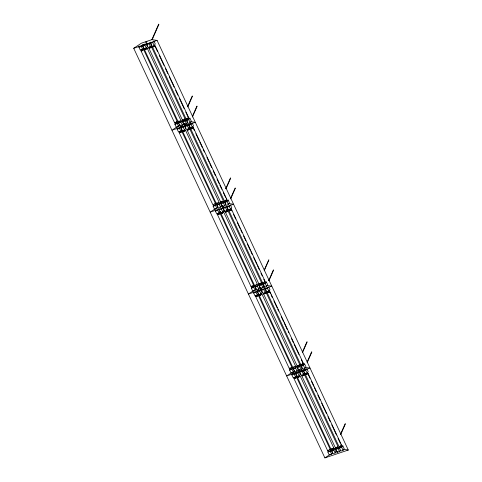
<?xml version="1.0" encoding="UTF-8"?>
<svg xmlns="http://www.w3.org/2000/svg" width="482" height="482" viewBox="0 0 482 482"><rect width="100%" height="100%" fill="white"/><g stroke="black" fill="none" stroke-linecap="round" stroke-linejoin="round"><path stroke-width="0.72" d="M138.949 47.26L141.286 46.471L142.401 44.886L143.775 47.82L142.654 49.405L140.316 50.194L138.949 47.26L139.075 46.007M142.582 46.037L144.919 45.254L146.034 43.669L147.402 46.603L146.287 48.188L143.949 48.971L142.582 46.037L142.708 44.784L144.702 44.115M150.818 43.416L151.637 45.175L150.523 46.76L148.185 47.549L146.817 44.615L146.944 43.362M150.444 43.392L152.782 42.609L153.903 41.024L155.27 43.958L154.156 45.543L151.818 46.326L150.444 43.392L150.571 42.145M179.756 124.916L178.635 126.501L176.298 127.284L174.93 124.35L175.056 123.097M177.183 129.182L179.521 128.393L180.642 126.808L182.009 129.742L180.889 131.327L178.551 132.116L177.183 129.182L177.31 127.929M180.684 121.211L182.015 120.759L183.383 123.693L182.268 125.278L179.931 126.061L178.557 123.127L178.683 121.88M179.931 126.061L180.057 124.814M180.816 127.959L183.154 127.176L184.269 125.591L185.642 128.525L184.522 130.11L182.184 130.893L180.816 127.959L180.943 126.712L182.937 126.037M187.618 122.271L186.504 123.856L184.166 124.639L182.798 121.705L182.925 120.458M184.166 124.639L184.293 123.392M189.878 127.103L188.757 128.688L186.42 129.471L185.052 126.537L185.178 125.284L187.173 124.615M188.552 118.566L189.884 118.114L191.252 121.048L190.137 122.633L187.799 123.422L186.426 120.488L186.552 119.235M188.679 125.314L191.017 124.531L192.137 122.946L193.505 125.88L192.39 127.465L190.053 128.248L188.679 125.314L188.805 124.067M190.053 128.248L190.179 127.001M215.291 204.35L216.623 203.904L217.991 206.838L216.87 208.423L214.532 209.206L213.165 206.272L213.291 205.025M220.244 211.67L219.129 213.249L216.786 214.038L215.418 211.104L215.544 209.851M218.918 203.133L220.25 202.681L221.618 205.615L220.503 207.2L218.165 207.989L216.798 205.055L216.924 203.802M223.154 201.705L224.485 201.259L225.859 204.193L224.739 205.778L222.401 206.561L221.033 203.627L221.16 202.38M222.503 207.513L223.877 210.447L222.756 212.032L220.419 212.815L220.545 211.568M228.113 209.025L226.992 210.61L224.654 211.393L223.287 208.459L223.413 207.212M226.787 200.488L228.119 200.042L229.486 202.976L228.372 204.555L226.034 205.344L224.66 202.41L224.787 201.157M224.654 211.393L224.781 210.146M226.92 207.242L229.257 206.453L230.372 204.868L231.74 207.802L230.625 209.387L228.287 210.176L226.92 207.242L227.046 205.989M253.526 286.272L254.858 285.826L256.225 288.76L255.111 290.345L252.767 291.128L251.399 288.194L251.526 286.947M253.653 293.026L255.99 292.243L257.111 290.658L258.479 293.592L257.364 295.177L255.026 295.96L253.653 293.026L253.779 291.779M257.153 285.055L258.485 284.609L259.858 287.543L258.738 289.122L256.4 289.911L255.032 286.977L255.159 285.724M264.094 286.115L262.973 287.7L260.635 288.489L259.268 285.555L259.394 284.302M265.528 289.188L266.347 290.947L265.227 292.532L262.889 293.315L261.521 290.381L261.648 289.134M265.022 282.41L266.353 281.964L267.721 284.898L266.606 286.483L264.269 287.266L262.901 284.332L263.027 283.085M264.269 287.266L264.395 286.019M265.154 289.164L267.492 288.375L268.607 286.796L269.98 289.73L268.86 291.309L266.522 292.098L265.154 289.164L265.281 287.911M294.46 370.682L293.345 372.267L291.007 373.056L289.634 370.122L289.76 368.869M291.887 374.948L294.231 374.165L295.346 372.58L296.713 375.514L295.599 377.099L293.261 377.882L291.887 374.948L292.014 373.701M295.388 366.977L296.725 366.531L298.093 369.465L296.972 371.05L294.635 371.833L293.267 368.899L293.393 367.646M302.328 368.043L301.208 369.622L298.87 370.411L297.502 367.477L297.629 366.224M296.888 376.665L295.52 373.731L297.858 372.941L298.979 371.363L300.346 374.297L299.226 375.876L296.888 376.665L297.014 375.412M298.87 370.411L298.997 369.158M303.256 364.332L304.588 363.886L305.962 366.82L304.841 368.405L302.503 369.188L301.136 366.254L301.262 365.007M303.389 371.086L305.727 370.303L306.841 368.718L308.215 371.652L307.094 373.237L304.757 374.02L303.389 371.086L303.515 369.833M304.757 374.02L304.883 372.767M332.694 452.61L331.58 454.189L329.242 454.978L327.868 452.044L327.995 450.791M333.628 448.899L334.96 448.453L336.328 451.387L335.207 452.972L332.869 453.755L331.502 450.821L331.628 449.573M340.563 449.965L339.449 451.55L337.105 452.333L335.737 449.399L335.864 448.146M341.491 446.254L342.823 445.808L344.196 448.742L343.076 450.327L340.738 451.11L339.37 448.176L339.497 446.928M158.674 24.148L151.866 39.638M192.222 96.02L187.775 106.136M196.879 106.136L192.463 116.186M197.162 106.221L192.445 116.975M230.456 177.948L225.715 188.733M235.114 188.058L230.697 198.108M235.403 188.143L230.679 198.897M264.244 269.98L268.86 259.834L264.226 270.776M273.36 269.944L268.637 280.699M306.895 341.858L302.479 351.908M307.185 341.943L302.461 352.697M311.595 351.872L307.173 361.952M345.142 423.744L340.419 434.499M141.039 50.905L142.051 50.821L143.606 49.519L177.153 121.398L175.599 122.699L174.58 122.777L141.039 50.905L141.304 50.297M141.551 50.279L141.346 50.737L142.118 50.676L143.299 49.688M144.937 49.074L144.666 49.682L145.685 49.604L147.239 48.302L146.221 48.387M145.178 49.056L144.98 49.519L145.751 49.453L146.926 48.471L146.154 48.531M146.203 47.808L146.401 47.344M152.143 39.759L158.927 24.293M150.456 46.959L151.475 46.881L185.022 118.753L183.467 120.054L182.449 120.139L148.902 48.26L149.173 47.652M151.161 47.043L149.986 48.031L149.215 48.092M151.475 46.881L151.203 47.489L148.902 48.26M152.535 47.043L154.836 46.266L155.102 45.657L188.649 117.536L187.1 118.837L186.082 118.915L152.535 47.043L152.8 46.435M153.047 46.411L152.842 46.874L153.619 46.814L154.794 45.826M174.58 122.777L174.852 122.169M175.635 123.314L175.436 123.772L176.207 123.711L177.382 122.723M176.84 121.566L175.665 122.549M178.485 120.952L178.213 121.56L179.232 121.476L180.786 120.181L147.239 48.302M179.268 122.091L179.063 122.555L179.834 122.488L181.015 121.506M187.757 106.926L192.475 96.171M182.449 120.139L182.72 119.53M183.503 120.669L183.299 121.127L184.076 121.066L185.251 120.078M184.51 119.385L184.708 118.921M180.822 131.526L181.841 131.447L215.388 203.32L213.833 204.621L212.821 204.705L179.274 132.827L179.539 132.219M179.786 132.201L179.581 132.658L180.352 132.598L181.533 131.61M186.082 118.915L186.347 118.307M181.841 131.447L181.575 132.056L179.274 132.827M187.137 119.446L186.932 119.91L187.703 119.849L188.884 118.861L188.113 118.921M188.342 117.698L187.161 118.686M183.172 130.996L182.901 131.61L183.919 131.526L185.474 130.224L219.021 202.103L217.466 203.404L216.448 203.482L216.719 202.874M183.413 130.977L183.214 131.441L183.985 131.381L185.16 130.393M184.437 129.73L184.636 129.266M188.691 128.887L189.709 128.802L223.256 200.675L221.702 201.976L220.684 202.06L187.143 130.182L187.408 129.574M187.655 129.556L187.45 130.02L188.221 129.953L189.402 128.971M188.673 128.308L188.878 127.844M189.709 128.802L188.155 130.104L187.143 130.182M192.324 127.664L193.342 127.579L226.883 199.458L225.335 200.759L224.317 200.837L190.77 128.965L191.041 128.357M191.282 128.333L191.083 128.796L191.854 128.736L193.029 127.748M193.342 127.579L193.071 128.188L190.77 128.965M214.876 203.952L215.08 203.488M215.617 204.645L215.418 205.109L213.671 205.694M217.503 204.013L217.298 204.476L218.075 204.416L219.25 203.428M218.708 202.265L218.509 202.729L216.761 203.32M225.992 188.848L230.709 178.093M220.684 202.06L220.955 201.452M221.738 202.591L221.539 203.055L222.31 202.988L223.485 202.006M217.509 214.749L219.81 213.978L220.075 213.369L253.622 285.242L252.074 286.543L251.056 286.627L217.509 214.749L217.774 214.141M218.021 214.122L217.816 214.586L218.587 214.52L219.768 213.532M219.039 212.875L219.244 212.411M225.371 201.368L225.166 201.831L225.938 201.771L227.118 200.783L226.215 198.741M226.576 199.626L225.401 200.608M221.407 212.923L221.142 213.532L222.154 213.448L223.708 212.146L222.69 212.231M222.672 211.652L222.877 211.194M223.401 212.315L222.22 213.303L221.449 213.363M225.377 212.104L226.395 212.026L227.944 210.724L261.491 282.603L259.937 283.898L258.924 283.982L225.377 212.104L225.642 211.496M225.889 211.478L225.684 211.941L226.456 211.875L227.637 210.893M226.908 210.23L227.112 209.766M229.004 210.887L231.306 210.116L231.577 209.507L265.124 281.38L263.57 282.681L262.551 282.765L229.004 210.887L229.275 210.279M230.541 209.007L230.739 208.549M231.264 209.67L230.089 210.658L229.318 210.718M251.056 286.627L251.321 286.019M252.11 287.158L251.905 287.621L252.676 287.555L253.857 286.567M253.315 285.41L252.134 286.398M255.737 285.934L255.538 286.398L256.31 286.338L257.484 285.35M256.942 284.193L255.767 285.175L254.996 285.242M258.924 283.982L259.189 283.374M259.973 284.513L259.774 284.976L260.545 284.91L261.72 283.928M261.184 282.765L260.979 283.229L259.232 283.814M255.743 296.671L258.045 295.9L258.31 295.291L291.857 367.17L290.309 368.465L289.29 368.549L255.743 296.671L256.008 296.062M256.255 296.044L256.05 296.508L256.828 296.442L258.003 295.46M262.551 282.765L262.823 282.157M264.612 282.012L264.811 281.548M259.641 294.845L259.376 295.454L260.394 295.37L261.943 294.074L260.925 294.153M259.888 294.827L259.684 295.285L260.455 295.225L261.636 294.237L260.864 294.303M265.353 282.705L265.148 283.169L263.401 283.753M260.907 293.574L261.111 293.116M268.914 280.819L273.637 270.065M265.16 292.731L266.178 292.646L299.726 364.525L298.177 365.826L297.159 365.904L263.612 294.032L263.877 293.424M265.871 292.815L265.666 293.279L263.919 293.863M266.178 292.646L265.913 293.255L263.612 294.032M267.245 292.809L269.546 292.038L269.812 291.429L303.359 363.301L301.804 364.603L300.786 364.687L267.245 292.809L267.51 292.2M267.757 292.182L267.552 292.646L268.323 292.58L269.504 291.592M268.775 290.935L268.974 290.471M289.29 368.549L289.555 367.941M290.345 369.079L290.14 369.543L290.911 369.477L292.092 368.495M291.55 367.332L290.369 368.32M293.972 367.862L293.773 368.32L294.544 368.26L295.719 367.272M294.978 366.573L295.183 366.115M297.159 365.904L297.424 365.296M298.213 366.434L298.009 366.898L298.78 366.838L299.961 365.85M299.418 364.693L299.214 365.151L297.466 365.742M295.532 377.298L296.55 377.213L330.092 449.091L328.543 450.393L327.525 450.471L293.978 378.599L294.249 377.99M300.786 364.687L301.057 364.079M296.237 377.382L295.062 378.37L294.291 378.43M296.55 377.213L296.279 377.822L293.978 378.599M301.84 365.217L301.642 365.681L302.413 365.615L303.588 364.627L302.817 364.693M303.045 363.47L302.847 363.934L301.099 364.519M297.876 376.767L297.611 377.376L298.629 377.292L300.178 375.996L333.725 447.868L332.176 449.17L331.158 449.254L331.423 448.646M298.123 376.749L297.918 377.207L298.689 377.147L299.87 376.159L299.099 376.225M299.141 375.502L299.346 375.038M307.148 362.741L311.872 351.987M303.401 374.653L304.413 374.568L337.96 446.446L336.412 447.748L335.394 447.826L301.846 375.954L302.112 375.345M302.359 375.327L302.154 375.785L302.931 375.725L304.106 374.737L303.335 374.797M303.377 374.074L303.582 373.616M304.413 374.568L304.148 375.177L301.846 375.954M307.028 373.436L308.046 373.351L341.593 445.229L340.039 446.525L339.027 446.609L305.48 374.731L305.745 374.122M307.739 373.52L306.558 374.502L305.787 374.568M308.046 373.351L306.492 374.653L305.48 374.731M328.579 451.001L328.375 451.465L329.146 451.405L330.327 450.417M329.58 449.718L329.784 449.254M332.212 449.784L332.008 450.248L332.779 450.182L333.96 449.194M333.417 448.037L332.237 449.025L331.465 449.085M340.696 434.619L345.419 423.865M335.394 447.826L335.659 447.218M336.448 448.362L336.243 448.82L337.014 448.76L338.195 447.772M340.075 447.139L339.876 447.603L340.647 447.537L341.822 446.555L340.919 444.506M341.286 445.392L341.081 445.856L339.334 446.44M146.817 44.615L149.155 43.826L149.896 42.771M174.93 124.35L177.268 123.567L178.382 121.982L178.93 123.157M178.557 123.127L180.901 122.344L182.015 120.759M182.798 121.705L185.136 120.922L186.251 119.337L187.347 121.687M186.426 120.488L188.763 119.699L189.884 118.114M185.052 126.537L187.39 125.754L188.504 124.169L189.601 126.513M213.165 206.272L215.502 205.489L216.623 203.904M216.798 205.055L219.135 204.266L220.25 202.681M215.418 211.104L217.756 210.315L218.876 208.736L219.424 209.905M221.033 203.627L223.371 202.844L224.485 201.259M220.419 212.815L219.051 209.881L221.389 209.098L222.136 208.043M224.66 202.41L226.998 201.621L228.119 200.042M223.287 208.459L225.624 207.676L226.371 206.615M251.399 288.194L253.737 287.411L254.858 285.826M255.032 286.977L257.37 286.188L258.485 284.609M259.268 285.555L261.606 284.766L262.72 283.181L263.817 285.531M259.623 291.02L260.744 289.435L262.112 292.369L260.991 293.954L258.653 294.743L257.286 291.809L259.623 291.02L260.991 293.954M262.901 284.332L265.239 283.549L266.353 281.964M261.521 290.381L263.859 289.598L264.606 288.543M289.634 370.122L291.972 369.333L293.092 367.748L293.912 369.513M293.267 368.899L295.605 368.115L296.725 366.531M297.502 367.477L299.84 366.688L300.961 365.109L302.051 367.453M301.136 366.254L303.473 365.47L304.588 363.886M304.582 372.869L303.467 374.454L301.13 375.237L299.756 372.309L302.094 371.52L303.214 369.935L304.311 372.285M327.868 452.044L330.212 451.254L331.327 449.676L332.423 452.02M331.502 450.821L333.839 450.037L334.96 448.453M335.737 449.399L338.075 448.615L339.195 447.031L337.864 447.477M339.37 448.176L341.708 447.392L342.823 445.808M222.564 205.766L222.106 206.338L223.148 206.103M260.461 287.929L260.34 288.26L261.383 288.025L260.364 288.272L260.503 287.893M185.269 123.946L185.431 123.573M222.268 205.965L222.13 206.35L223.208 206.067M299.033 369.61L298.599 370.194L299.617 369.947M337.267 451.538L336.834 452.122L337.912 451.839M133.713 48.284L141.467 43.157L151.957 39.632L157.108 40.422L348.287 450.037L324.892 457.9L133.713 48.284L157.108 40.422M179.702 125.079L171.947 130.206L195.349 122.344L190.926 121.669M215.55 208.579L210.182 212.128L233.583 204.266L228.426 203.476M253.785 290.507L248.417 294.056L271.818 286.194L266.66 285.404M292.02 372.429L286.651 375.978L310.053 368.115L305.63 367.441M293.213 371.64L294.406 370.851M299.093 369.58L298.575 370.182L299.677 369.917M324.892 457.9L330.254 454.351M331.447 453.562L332.64 452.773M149.462 46.911L150.438 46.386M222.744 201.307L220.997 201.892M337.448 447.073L335.701 447.664M184.974 124.145L183.835 124.296L184.329 123.844L183.871 124.416L184.913 124.181M176.388 122.651L178.382 121.982M184.919 119.783L186.251 119.337M189.474 123.844L191.468 123.169M220.732 206.061L222.13 205.591M261.389 283.633L262.72 283.181M258.967 287.989L260.364 287.519M263.166 286.579L264.564 286.109M257.412 290.556L259.412 289.887M291.761 368.2L293.092 367.748M299.629 365.555L300.961 365.109M292.682 373.478L294.683 372.803M295.647 372.478L297.647 371.809M299.882 371.056L301.883 370.387M304.178 369.61L306.178 368.941M329.995 450.122L331.327 449.676M335.442 451.833L336.84 451.363M140.822 49.616L141.594 49.55M182.762 119.97L183.534 119.91M178.527 121.392L179.298 121.331M190.559 127.676L191.33 127.61M179.057 131.538L179.828 131.478M228.793 209.598L229.565 209.537M217.292 213.46L218.063 213.399M254.683 285.404L255.701 285.326L257.255 284.025L223.708 212.146M267.028 291.52L267.799 291.459M255.526 295.382L256.303 295.321M293.231 367.163L294.002 367.103M292.923 367.332L295.225 366.555L295.49 365.946L261.943 294.074M305.263 373.442L306.034 373.381M293.767 377.31L294.538 377.243M327.832 450.309L328.61 450.242M343.13 449.248L348.287 450.037M155.433 47.079L157.644 51.821M159.223 55.207L163.964 65.359M165.543 68.745L167.754 73.487M169.333 76.873L174.074 87.025M175.653 90.411L177.864 95.153M179.449 98.539L184.184 108.691M185.763 112.077L188.926 118.849M192.402 126.296L194.3 130.357M195.879 133.743L199.036 140.515M199.668 141.865L202.512 147.962M203.145 149.318L204.41 152.023M206.935 157.439L209.152 162.181M209.784 163.531L211.676 167.597M213.255 170.983L215.472 175.719M217.051 179.105L219.262 183.847M219.894 185.196L221.792 189.263M223.371 192.643L225.582 197.385M230.637 208.218L231.902 210.929M233.481 214.309L235.692 219.051M237.271 222.437L240.114 228.528M240.747 229.884L242.012 232.595M243.591 235.975L245.808 240.717M247.387 244.103L250.23 250.194M250.863 251.55L252.122 254.255M253.707 257.641L256.864 264.413M257.496 265.769L259.394 269.83M260.973 273.216L262.238 275.921M263.817 279.307L265.395 282.693M268.872 290.14L270.45 293.526M271.083 294.882L272.348 297.587M273.927 300.973L277.09 307.745M277.722 309.101L278.668 311.131M281.199 316.547L283.41 321.283M284.043 322.639L287.2 329.411M288.152 331.441L288.778 332.797M291.309 338.213L293.52 342.949M294.153 344.305L298.894 354.463M301.419 359.879L303.63 364.615M307.426 372.743L309.95 378.159M311.535 381.545L313.746 386.281M314.378 387.636L316.27 391.697M317.855 395.083L320.066 399.825M321.645 403.211L326.386 413.363M327.965 416.749L330.176 421.491M331.755 424.877L336.496 435.029M338.075 438.415L340.286 443.157M152.782 42.609L154.156 45.543M188.763 119.699L190.137 122.633M191.017 124.531L192.39 127.465M226.998 201.621L228.372 204.555M229.257 206.453L230.625 209.387M265.239 283.549L266.606 286.483M267.492 288.375L268.86 291.309M303.473 365.47L304.841 368.405M305.727 370.303L307.094 373.237M341.708 447.392L343.076 450.327M227.016 206.676L227.835 208.435M149.155 43.826L150.523 46.76M185.136 120.922L186.504 123.856M187.39 125.754L188.757 128.688M223.371 202.844L224.739 205.778M225.624 207.676L226.992 210.61M261.606 284.766L262.973 287.7M263.859 289.598L265.227 292.532M299.84 366.688L301.208 369.622M302.094 371.52L303.467 374.454M338.075 448.615L339.449 451.55M144.919 45.254L146.287 48.188M180.901 122.344L182.268 125.278M183.154 127.176L184.522 130.11M219.135 204.266L220.503 207.2M221.389 209.098L222.756 212.032M257.37 286.188L258.738 289.122M295.605 368.115L296.972 371.05M297.858 372.941L299.226 375.876M333.839 450.037L335.207 452.972M143.678 47.899L178.436 122.374M182.226 130.495L216.671 204.296M220.147 211.743L254.906 286.218M258.382 293.665L293.46 368.82M296.617 375.586L331.381 450.068M141.286 46.471L142.654 49.405M177.268 123.567L178.635 126.501M179.521 128.393L180.889 131.327M215.502 205.489L216.87 208.423M217.756 210.315L219.129 213.249M253.737 287.411L255.111 290.345M255.99 292.243L257.364 295.177M291.972 369.333L293.345 372.267M294.231 374.165L295.599 377.099M330.212 451.254L331.58 454.189M145.793 42.121C145.871 43.458 148.498 40.476 145.793 42.121"/></g></svg>
